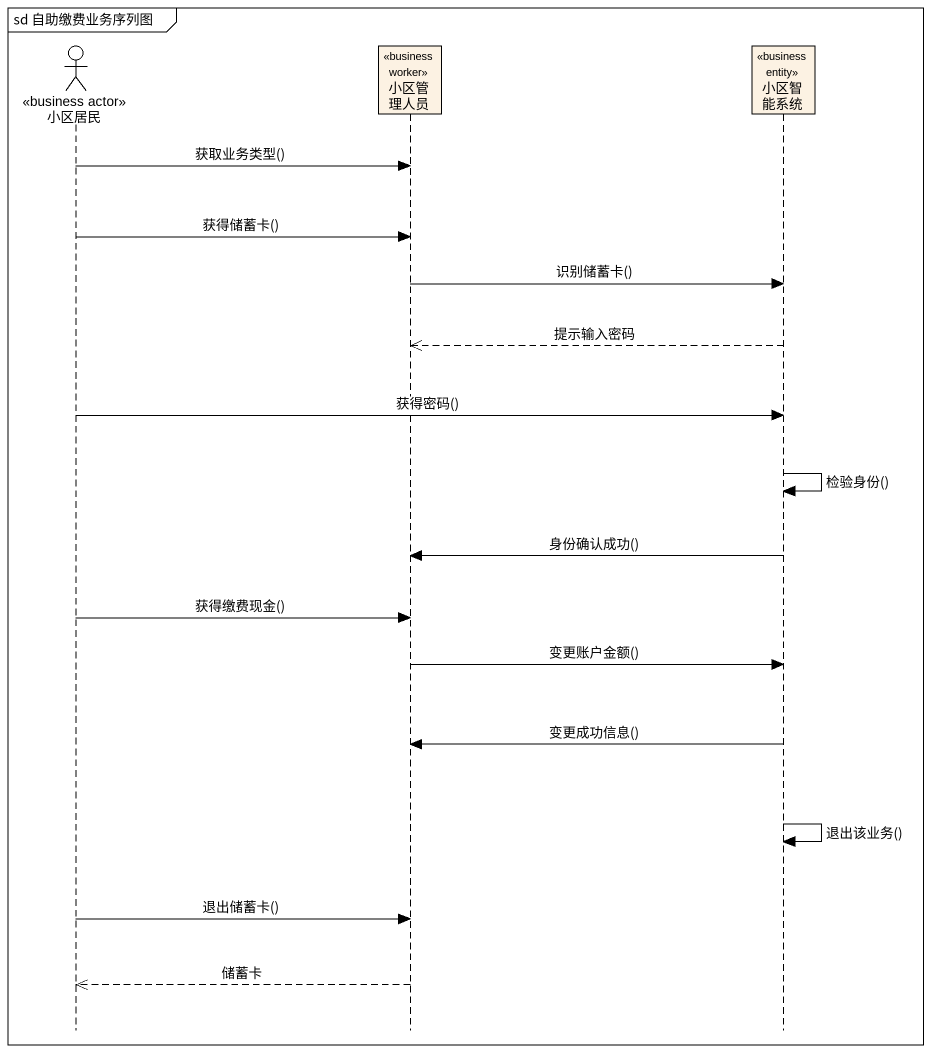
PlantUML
@startuml
mainframe sd 自助缴费业务序列图
hide footbox
actor 小区居民 <<business actor>>
participant 小区管理人员 <<business worker>>
participant 小区智能系统 <<business entity>>

小区居民 -> 小区管理人员 : 获取业务类型()
小区居民 -> 小区管理人员 : 获得储蓄卡()
小区管理人员 -> 小区智能系统 : 识别储蓄卡()
小区智能系统 -->> 小区管理人员 : 提示输入密码
小区居民 -> 小区智能系统 : 获得密码()
小区智能系统 -> 小区智能系统 : 检验身份()
小区智能系统 -> 小区管理人员 : 身份确认成功()
小区居民 -> 小区管理人员 : 获得缴费现金()
小区管理人员 -> 小区智能系统 : 变更账户金额()
小区智能系统 -> 小区管理人员 : 变更成功信息()
小区智能系统 -> 小区智能系统 : 退出该业务()
小区居民 -> 小区管理人员 : 退出储蓄卡()
小区管理人员 -->> 小区居民 : 储蓄卡
@enduml
